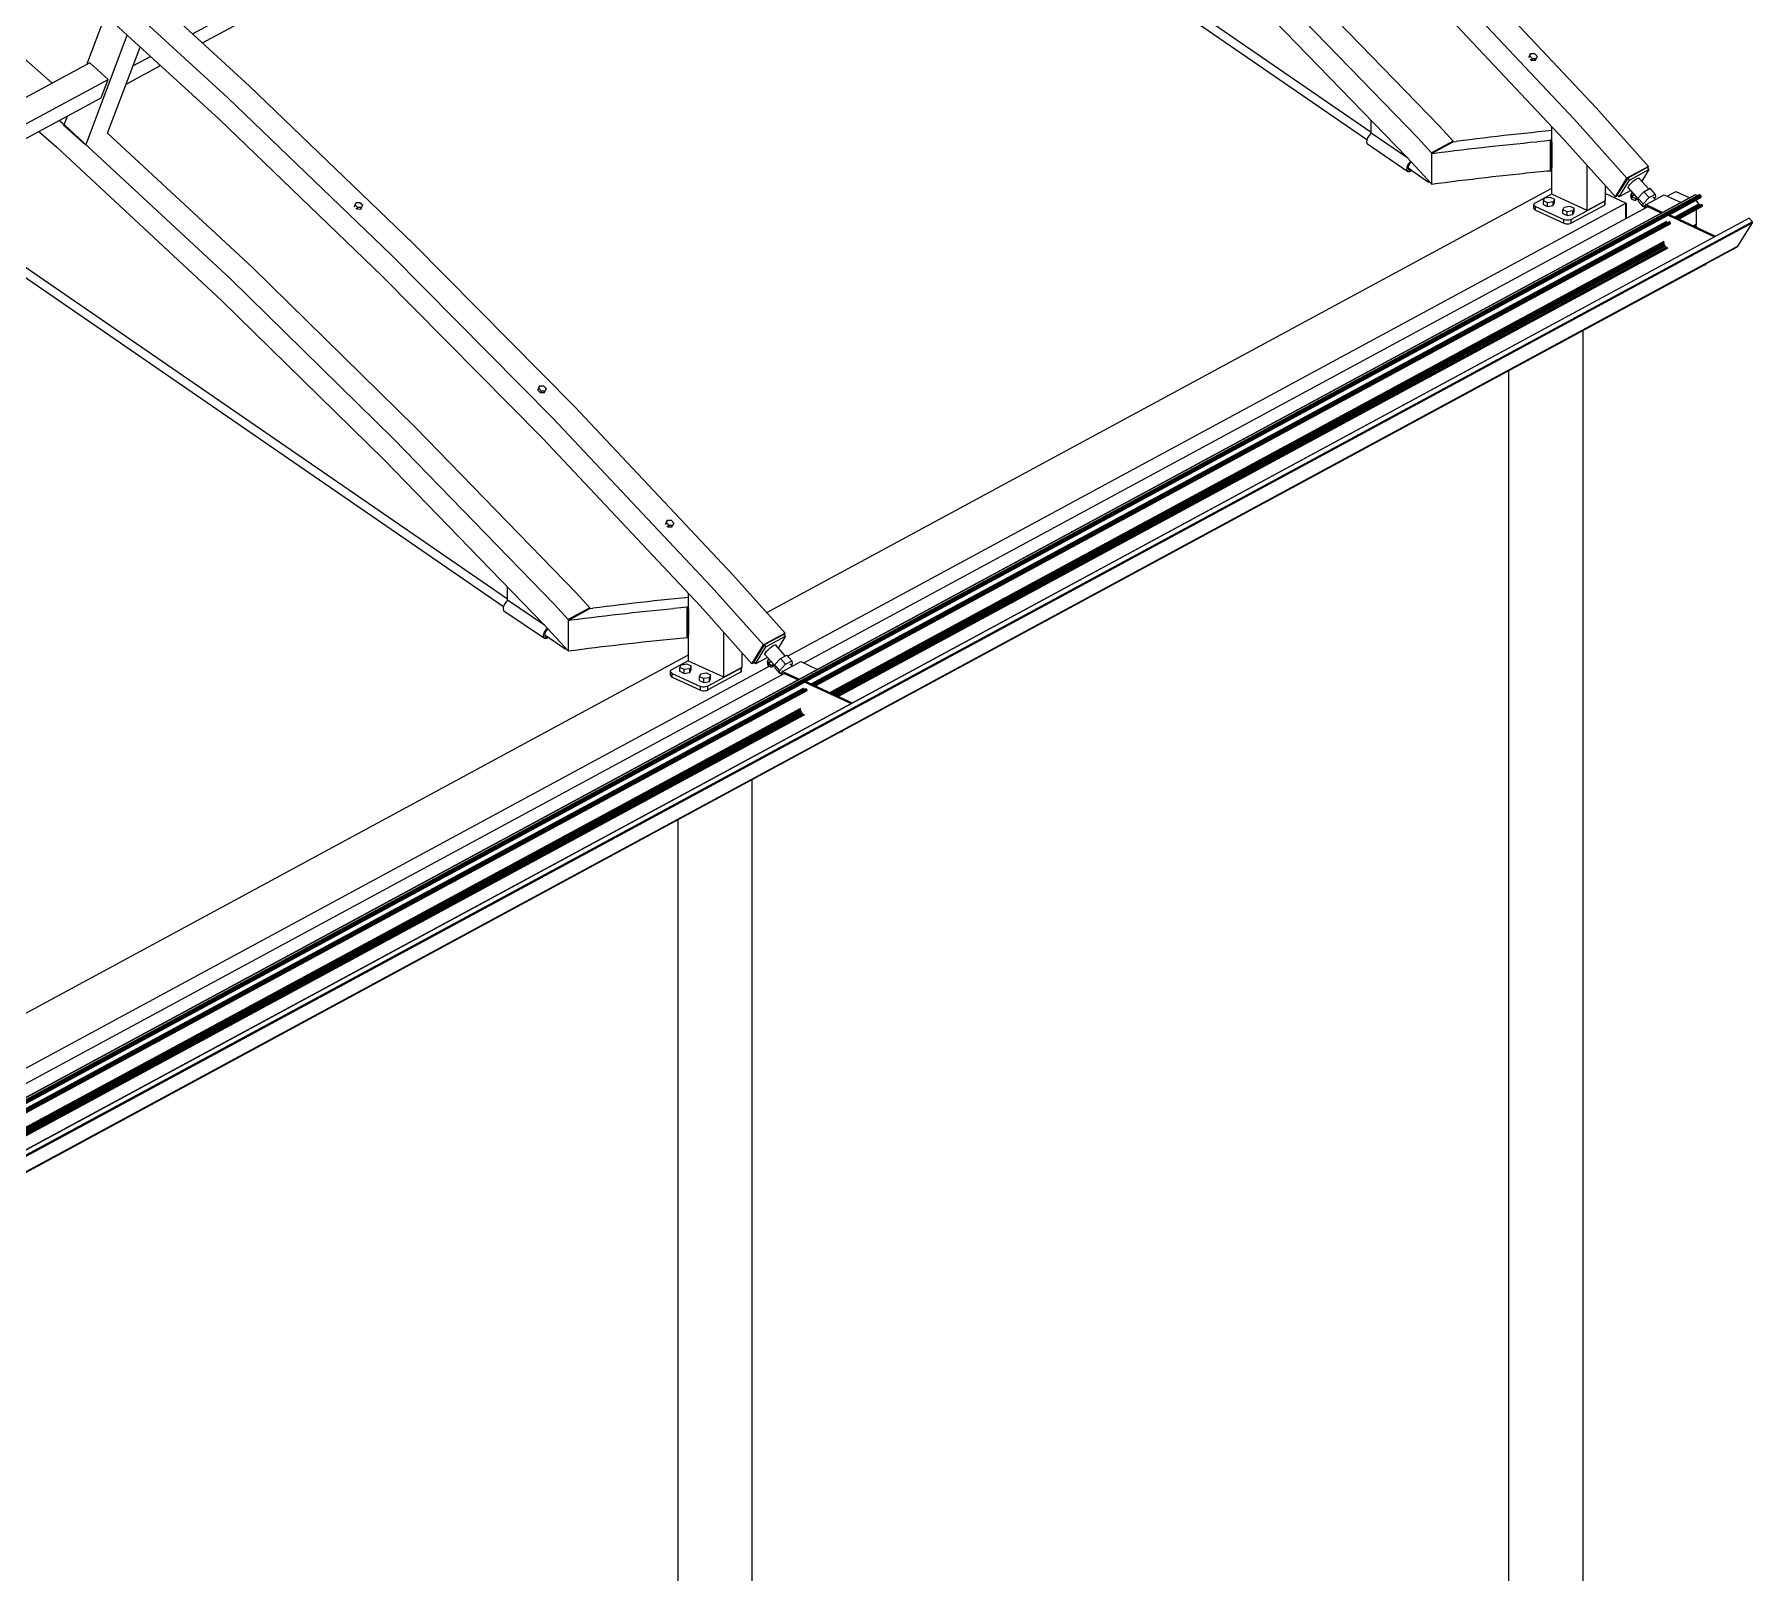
# Model space of a CAD drawing. Header units: millimetres. Extents: x 374 to 117179, y 600 to 17652.
# Drawn here: x 15009 to 18238, y 8453 to 11345 of the extents above; entities that cross this region are included whole.
import ezdxf

# ---------------------------------------------------------------- set-up
doc = ezdxf.new("R2010")
doc.units = ezdxf.units.MM

# ---------------------------------------------------------------- blocks, each defined once
blk = doc.blocks.new('Part-502061-14045 - 2165')
at = {"color": 7, "linetype": 'Continuous'}
for p, q in [((16387.9, 10167.2), (16389.8, 10170.4)), ((16389.5, 10161.2), (16387.9, 10167.2)), ((16389.5, 10161.2), (16392.4, 10165.9)), ((16396.2, 10157.8), (16389.5, 10161.2)), ((16392.4, 10165.9), (16391.8, 10168.2)), ((16392.4, 10165.9), (16395, 10164.5)), ((16396.2, 10157.8), (16398.2, 10161)), ((16399.4, 10159.6), (16396.2, 10157.8))]:
    blk.add_line(p, q, dxfattribs=at)
blk = doc.blocks.new('Part-502061-14012 - 2165')
at = {"color": 7, "linetype": 'Continuous'}
for p, q in [((15102.2, 11532.8), (15414, 11247.5)), ((15373.3, 11225.5), (15061.5, 11510.7)), ((15184.1, 11342.9), (15356.8, 11184.9)), ((15414, 11247.5), (15721.5, 10951.5)), ((15373.3, 11225.5), (15680.7, 10929.5)), ((15356.8, 11184.9), (15662.8, 10890.3)), ((16024.2, 10645.1), (15721.5, 10951.5)), ((15983.4, 10623.1), (15680.7, 10929.5)), ((15964.1, 10585.3), (15662.8, 10890.3)), ((16281, 10306.8), (15983.4, 10623.1)), ((16321.7, 10328.8), (16024.2, 10645.1)), ((16260.3, 10270.4), (15964.1, 10585.3)), ((16379.5, 10196.8), (16281, 10306.8)), ((16420.3, 10218.8), (16321.7, 10328.8)), ((16357.9, 10161.5), (16260.3, 10270.4)), ((16420.3, 10218.8), (16379.5, 10196.8)), ((16418.4, 10215.8), (16420.3, 10218.8)), ((16357.9, 10161.5), (16379.5, 10196.8)), ((16362.5, 10164), (16357.9, 10161.5))]:
    blk.add_line(p, q, dxfattribs=at)
blk = doc.blocks.new('Part-502061-2277 - 2165')
at = {"color": 7, "linetype": 'Continuous'}
for p, q in [((17919.8, 6566.4), (17919.8, 10788.5)), ((17780.1, 6568.7), (17780.1, 10712.9))]:
    blk.add_line(p, q, dxfattribs=at)
blk = doc.blocks.new('Part-502061-13775 - 2165')
at = {"color": 7, "linetype": 'Continuous'}
for p, q in [((18130.3, 11042.8), (11434, 7420.8)), ((18130.7, 11042.9), (11434.3, 7420.9)), ((18137.6, 11042.9), (11441.2, 7420.9)), ((18138, 11043.1), (11441.6, 7421)), ((18138.3, 11043.1), (11442, 7421)), ((18138.8, 11043), (11442.4, 7421)), ((18139.2, 11042.8), (11442.8, 7420.8)), ((18139.6, 11042.6), (11443.2, 7420.5)), ((18140, 11042.2), (11443.6, 7420.2)), ((18130.7, 11042.9), (18130.3, 11042.8)), ((18134.4, 11041.2), (18130.7, 11042.9)), ((18138, 11043.1), (18137.6, 11042.9)), ((18138.3, 11043.1), (18138, 11043.1)), ((18138.8, 11043), (18138.3, 11043.1)), ((18139.2, 11042.8), (18138.8, 11043)), ((18139.6, 11042.6), (18139.2, 11042.8)), ((18140, 11042.2), (18139.6, 11042.6)), ((18140.4, 11041.8), (18140, 11042.2)), ((18140.4, 11041.8), (11444, 7419.8)), ((11444.2, 7415.7), (18140.6, 11037.7)), ((18140.7, 11041.3), (11444.3, 7419.3)), ((18140.9, 11038), (11444.5, 7415.9)), ((18141, 11040.8), (11444.6, 7418.8)), ((18141.1, 11038.3), (11444.7, 7416.3)), ((18141.1, 11040.3), (11444.8, 7418.2)), ((18141.3, 11039.7), (11444.9, 7417.7)), ((18141.3, 11039.2), (11444.9, 7417.2)), ((18141.2, 11038.7), (11444.9, 7416.7)), ((18081.6, 11005.6), (18132.2, 11033)), ((18091.2, 11001.2), (18136.7, 11025.8)), ((18091.9, 11000.9), (18137.1, 11025.3)), ((18092.4, 11000.6), (18137.5, 11025)), ((18094.5, 10999.6), (18139.7, 11024.1)), ((18094.7, 10999.6), (18141.4, 11024.8)), ((18094.8, 10999.5), (18141.8, 11024.9)), ((18095, 10999.4), (18142.2, 11024.9)), ((18095.5, 10999.2), (18142.7, 11024.7)), ((18096.2, 10998.9), (18143.2, 11024.3)), ((18097.1, 10998.5), (18143.7, 11023.7)), ((18097.9, 10998.1), (18143.9, 11023)), ((18098.6, 10997.7), (18144, 11022.3)), ((18099.1, 10997.5), (18143.9, 11021.7)), ((18099.3, 10997.4), (18143.6, 11021.4)), ((18131.8, 11015), (18131.8, 10987.9)), ((18132.2, 11033), (18132.2, 11033.1)), ((18136.7, 11025.8), (18132.2, 11033)), ((18137.1, 11025.3), (18136.7, 11025.8)), ((18137.1, 11025.3), (18137.5, 11025)), ((18137.5, 11025), (18139.7, 11024.1)), ((18139.7, 11024.1), (18140, 11024.1)), ((18140.7, 11041.3), (18140.4, 11041.8)), ((18140.6, 11037.7), (18140.9, 11038)), ((18141, 11040.8), (18140.7, 11041.3)), ((18140.9, 11038), (18141.1, 11038.3)), ((18141.1, 11040.3), (18141, 11040.8)), ((18141.3, 11039.7), (18141.1, 11040.3)), ((18141.1, 11038.3), (18141.2, 11038.7)), ((18141.2, 11038.7), (18141.3, 11039.2)), ((18141.3, 11039.2), (18141.3, 11039.7)), ((18141.4, 11024.8), (18141.8, 11024.9)), ((18141.8, 11024.9), (18142.2, 11024.9)), ((18142.2, 11024.9), (18142.7, 11024.7)), ((18142.7, 11024.7), (18143.2, 11024.3)), ((18143.7, 11023.7), (18143.2, 11024.3)), ((18143.6, 11021.4), (18143.9, 11021.7)), ((18143.9, 11023), (18143.7, 11023.7)), ((18144, 11022.3), (18143.9, 11023)), ((18143.9, 11021.7), (18144, 11022.3)), ((18231.3, 10999.4), (11534.9, 7377.3)), ((18231.7, 10999.2), (11535.3, 7377.2)), ((18237.6, 10992.4), (11541.2, 7370.4)), ((18237.9, 10991.8), (11541.5, 7369.8)), ((18237.9, 10990.1), (11541.5, 7368)), ((18238.1, 10991.2), (11541.7, 7369.1)), ((18238.1, 10990.6), (11541.7, 7368.5)), ((16459.2, 10128.1), (18072.5, 11000.7)), ((16468.9, 10123.7), (18076.9, 10993.4)), ((16469.5, 10123.4), (18077.3, 10993)), ((16470.1, 10123.1), (18077.8, 10992.7)), ((16472.2, 10122.1), (18079.9, 10991.8)), ((16472.4, 10122), (18081.7, 10992.5)), ((16472.5, 10122), (18082, 10992.6)), ((16472.7, 10121.9), (18082.4, 10992.6)), ((16473.2, 10121.7), (18083, 10992.4)), ((16473.9, 10121.3), (18083.5, 10992)), ((16474.7, 10120.9), (18083.9, 10991.4)), ((16475.6, 10120.6), (18084.2, 10990.7)), ((16476.3, 10120.2), (18084.3, 10990)), ((16476.8, 10120), (18084.1, 10989.4)), ((16477, 10119.9), (18083.8, 10989)), ((18126.3, 10984.9), (18131.8, 10987.9)), ((18128.2, 10984.1), (18131.9, 10986.1)), ((18130.2, 10983.1), (18132.3, 10984.3)), ((18131.8, 10987.9), (18131.9, 10986.1)), ((18132.3, 10984.3), (18131.9, 10986.1)), ((18133, 10982.5), (18132.3, 10984.3)), ((18132.4, 10982.1), (18133, 10982.5)), ((18133.5, 10981.6), (18133, 10982.5)), ((18210.3, 10946.4), (18237.9, 10990.1)), ((18231.7, 10999.2), (18231.3, 10999.4)), ((18237.6, 10992.4), (18231.7, 10999.2)), ((18237.9, 10991.8), (18237.6, 10992.4)), ((18238.1, 10991.2), (18237.9, 10991.8)), ((18237.9, 10990.1), (18238.1, 10990.6)), ((18238.1, 10990.6), (18238.1, 10991.2)), ((18209.4, 10945.3), (11513, 7323.3)), ((18210.3, 10946.4), (11513.9, 7324.3)), ((16504, 10107.4), (18072, 10955.6)), ((16505.8, 10106.6), (18072.2, 10953.8)), ((16507.9, 10105.6), (18072.6, 10952)), ((16510, 10104.6), (18073.3, 10950.2)), ((16512.2, 10103.6), (18074.2, 10948.4)), ((16514.4, 10102.6), (18075.3, 10946.9)), ((16516.5, 10101.6), (18076.6, 10945.5)), ((18208.3, 10944.5), (18209.4, 10945.3)), ((18209.4, 10945.3), (18210.3, 10946.4)), ((16518.4, 10100.8), (18077.9, 10944.3)), ((16520, 10100), (18079.4, 10943.5)), ((18151, 10913.6), (18208.3, 10944.5)), ((16528.7, 10036), (18148.6, 10912.2)), ((14762.2, 9210.2), (16450.1, 10123.2)), ((14771.9, 9205.8), (16454.6, 10115.9)), ((14772.5, 9205.5), (16455, 10115.5)), ((14773.1, 9205.2), (16455.5, 10115.2)), ((14775.2, 9204.2), (16457.6, 10114.2)), ((14775.4, 9204.1), (16459.3, 10115)), ((14775.5, 9204.1), (16459.7, 10115.1)), ((14775.7, 9204), (16460.1, 10115.1)), ((14776.2, 9203.8), (16460.6, 10114.9)), ((14776.9, 9203.4), (16461.2, 10114.4)), ((14777.7, 9203), (16461.6, 10113.8)), ((14778.6, 9202.7), (16461.9, 10113.1)), ((14779.3, 9202.3), (16461.9, 10112.5)), ((14779.8, 9202.1), (16461.8, 10111.9)), ((14780, 9202), (16461.5, 10111.5)), ((14807, 9189.5), (16449.7, 10078)), ((14808.8, 9188.7), (16449.8, 10076.3)), ((14810.9, 9187.7), (16450.3, 10074.5)), ((14813, 9186.7), (16450.9, 10072.7)), ((14815.2, 9185.7), (16451.9, 10070.9)), ((14817.4, 9184.7), (16453, 10069.3)), ((14819.5, 9183.7), (16454.2, 10068)), ((14821.4, 9182.9), (16455.6, 10066.8)), ((14823, 9182.1), (16457, 10066)), ((14831.7, 9118.1), (16526.2, 10034.7))]:
    blk.add_line(p, q, dxfattribs=at)
blk = doc.blocks.new('Part-502061-13751 - 2165')
at = {"color": 7, "linetype": 'Continuous'}
for p, q in [((16358.5, 5722), (16358.5, 9944)), ((16218.9, 5724.2), (16218.9, 9868.5))]:
    blk.add_line(p, q, dxfattribs=at)
blk = doc.blocks.new('Part-502061-13774 - 2165')
at = {"color": 7, "linetype": 'Continuous'}
for p, q in [((16385.5, 10257.6), (17861, 11055.7)), ((17999.8, 11027.6), (17961.1, 11045.5)), ((16424.9, 10175.8), (17999.8, 11027.6)), ((17999.8, 10998.5), (17999.8, 11027.6)), ((14688.5, 9339.7), (16238.7, 10178.2)), ((14727.9, 9257.9), (16393.9, 10159))]:
    blk.add_line(p, q, dxfattribs=at)
blk = doc.blocks.new('Part-502061-13805 - 2165')
at = {"color": 7, "linetype": 'Continuous'}
for p, q in [((18077.3, 11040.5), (18093.6, 11049.3)), ((18093.6, 11049.3), (18119.8, 11037.1)), ((16455, 10163), (18040.8, 11020.7)), ((14758, 9245.1), (16418.5, 10143.2))]:
    blk.add_line(p, q, dxfattribs=at)
blk = doc.blocks.new('Part-502061-14136 - 2165')
at = {"color": 7, "linetype": 'Continuous'}
for p, q in [((17512.9, 11144.7), (17512.7, 11143.1)), ((17512.7, 11143.1), (17512.8, 11141.7)), ((17512.8, 11141.7), (17513.1, 11140.4)), ((17513.3, 11146.4), (17512.9, 11144.7)), ((17513.1, 11140.4), (17513.6, 11139.4)), ((17513.9, 11148.2), (17513.3, 11146.4)), ((17513.6, 11139.4), (17514.3, 11138.7)), ((17514.7, 11150.1), (17513.9, 11148.2)), ((17515.7, 11151.9), (17514.7, 11150.1)), ((17516.8, 11153.7), (17515.7, 11151.9)), ((17518.1, 11155.4), (17516.8, 11153.7)), ((17519.5, 11156.9), (17518.1, 11155.4)), ((17520.9, 11158.2), (17519.5, 11156.9)), ((17521.4, 11158.6), (17520.9, 11158.2)), ((17514.3, 11138.7), (17590.1, 11087.1)), ((17588.5, 11091.6), (17588.7, 11093.2)), ((17588.5, 11090.1), (17588.5, 11091.6)), ((17588.8, 11088.9), (17588.5, 11090.1)), ((17588.7, 11093.2), (17589, 11094.9)), ((17589.3, 11087.9), (17588.8, 11088.9)), ((17589, 11094.9), (17589.7, 11096.7)), ((17590.1, 11087.1), (17589.3, 11087.9)), ((17589.7, 11096.7), (17590.5, 11098.5)), ((17591, 11086.6), (17590.1, 11087.1)), ((17590.5, 11098.5), (17591.5, 11100.4)), ((17590.8, 11094.4), (17590.7, 11093.1)), ((17590.7, 11093.1), (17590.7, 11092)), ((17590.7, 11092), (17591, 11091.1)), ((17591.1, 11095.7), (17590.8, 11094.4)), ((17591, 11091.1), (17591.4, 11090.3)), ((17592, 11086.4), (17591, 11086.6)), ((17591.6, 11097), (17591.1, 11095.7)), ((17591.4, 11090.3), (17591.9, 11089.7)), ((17591.5, 11100.4), (17592.6, 11102.1)), ((17592.2, 11098.4), (17591.6, 11097)), ((17591.9, 11089.7), (17592.6, 11089.4)), ((17593.3, 11086.5), (17592, 11086.4)), ((17593, 11099.8), (17592.2, 11098.4)), ((17592.6, 11102.1), (17593.9, 11103.8)), ((17592.6, 11089.4), (17593.4, 11089.2)), ((17593.8, 11101.2), (17593, 11099.8)), ((17594.6, 11086.8), (17593.3, 11086.5)), ((17593.4, 11089.2), (17594.3, 11089.3)), ((17594.8, 11102.5), (17593.8, 11101.2)), ((17593.9, 11103.8), (17595.2, 11105.3)), ((17594.3, 11089.3), (17595.3, 11089.5)), ((17596, 11087.5), (17594.6, 11086.8)), ((17595.8, 11103.6), (17594.8, 11102.5)), ((17595.2, 11105.3), (17595.7, 11105.8)), ((17595.3, 11089.5), (17596.1, 11089.9)), ((17596.9, 11104.6), (17595.8, 11103.6)), ((17597.4, 11088.4), (17596, 11087.5)), ((17597.8, 11088.7), (17597.4, 11088.4))]:
    blk.add_line(p, q, dxfattribs=at)
blk = doc.blocks.new('Part-502061-14102 - 2165')
at = {"color": 7, "linetype": 'Continuous'}
for p, q in [((18037.8, 11024.7), (18071.7, 11043.1)), ((18071.7, 11043.1), (18103.6, 11028.4)), ((18035, 11017.6), (18037.8, 11024.7)), ((18037.8, 11024.7), (18069.6, 11010)), ((18038.5, 11019.5), (18039.3, 11021.4)), ((18039.3, 11021.4), (18067, 11008.6))]:
    blk.add_line(p, q, dxfattribs=at)
blk = doc.blocks.new('Part-502061-14132 - 2165')
at = {"color": 7, "linetype": 'Continuous'}
for p, q in [((18022.6, 11036.2), (18005.2, 11055.8)), ((18042.9, 11053.8), (18025, 11073.9))]:
    blk.add_line(p, q, dxfattribs=at)
blk = doc.blocks.new('Part-502061-14010 - 2165')
at = {"color": 7, "linetype": 'Continuous'}
for p, q in [((13131.6, 12172.1), (13131.5, 12170.9)), ((13131.9, 12173.4), (13131.6, 12172.1)), ((13132.4, 12174.7), (13131.9, 12173.4)), ((13133.1, 12176.1), (13132.4, 12174.7)), ((13134, 12177.4), (13133.1, 12176.1)), ((13134.9, 12178.6), (13134, 12177.4)), ((13136, 12179.7), (13134.9, 12178.6)), ((13136.6, 12180.3), (13136, 12179.7)), ((13131.5, 12170.9), (13131.6, 12169.9)), ((13131.6, 12169.9), (13131.9, 12169.1)), ((13131.9, 12169.1), (13132.4, 12168.5)), ((13132.4, 12168.5), (13508.1, 11909.8)), ((13165.2, 12165.3), (13523.9, 11918.4)), ((13572.7, 11865.4), (14717.8, 11077)), ((13588.5, 11873.9), (14733.6, 11085.5)), ((14796.5, 11042.3), (15898.8, 10283.4)), ((14780.7, 11033.8), (15891.1, 10269.3)), ((15968.4, 10216), (16007, 10189.5)), ((16006.1, 10191.9), (16006.2, 10192.8)), ((16006.2, 10190.9), (16006.1, 10191.9)), ((16006.5, 10190.1), (16006.2, 10190.9)), ((16007, 10189.5), (16006.5, 10190.1)), ((16007.7, 10189.1), (16007, 10189.5)), ((16008.5, 10189.1), (16007.7, 10189.1)), ((16009.4, 10189.2), (16008.5, 10189.1))]:
    blk.add_line(p, q, dxfattribs=at)
blk = doc.blocks.new('Part-502061-14134 - 2165')
at = {"color": 7, "linetype": 'Continuous'}
for p, q in [((18010.2, 11044.7), (18012.2, 11047.9)), ((18011.8, 11038.7), (18010.2, 11044.7)), ((18011.8, 11038.7), (18014.7, 11043.4)), ((18014.7, 11043.4), (18014.1, 11045.8)), ((18014.7, 11043.4), (18017.4, 11042.1)), ((18018.5, 11035.4), (18011.8, 11038.7)), ((18018.5, 11035.4), (18020.5, 11038.5)), ((18021.8, 11037.1), (18018.5, 11035.4))]:
    blk.add_line(p, q, dxfattribs=at)
blk = doc.blocks.new('Part-502061-14013 - 2165')
at = {"color": 7, "linetype": 'Continuous'}
for p, q in [((16412.6, 10140), (16415.5, 10147.2)), ((16415.5, 10147.2), (16449.4, 10165.6)), ((16415.5, 10147.2), (16447.3, 10132.5)), ((16416.2, 10142), (16417, 10143.9)), ((16417, 10143.9), (16444.7, 10131.1)), ((16449.4, 10165.6), (16481.2, 10150.8))]:
    blk.add_line(p, q, dxfattribs=at)
blk = doc.blocks.new('Part-502061-14014 - 2165')
at = {"color": 7, "linetype": 'Continuous'}
for p, q in [((16400.2, 10159.4), (16411.5, 10171.3)), ((16411.5, 10171.3), (16423.2, 10177.7)), ((16421.1, 10160.5), (16411.5, 10171.3)), ((16432.8, 10166.9), (16423.2, 10177.7)), ((16400.2, 10159.4), (16400.6, 10153.7)), ((16400.2, 10159.4), (16409.8, 10148.5)), ((16400.6, 10153.7), (16410.2, 10142.9)), ((16409.8, 10148.5), (16421.1, 10160.5)), ((16410.2, 10142.9), (16409.8, 10148.5)), ((16414.7, 10145.3), (16410.2, 10142.9)), ((16421.1, 10160.5), (16432.8, 10166.9)), ((16433.3, 10161.3), (16431.3, 10159.1)), ((16432.8, 10166.9), (16433.3, 10161.3))]:
    blk.add_line(p, q, dxfattribs=at)
blk = doc.blocks.new('Part-502061-14128 - 2165')
at = {"color": 7, "linetype": 'Continuous'}
for p, q in [((17861, 11044.2), (17861, 11170.9)), ((17927.1, 11013.7), (17927.1, 11098.3)), ((17927.1, 11013.7), (17861, 11044.2)), ((17961.1, 11060.4), (17961.1, 11032)), ((17961.1, 11032), (17927.1, 11013.7))]:
    blk.add_line(p, q, dxfattribs=at)
blk = doc.blocks.new('Part-502061-14015 - 2165')
at = {"color": 7, "linetype": 'Continuous'}
for p, q in [((16457.1, 10127.1), (16544.1, 10086.8)), ((16459.1, 10128.2), (16546.1, 10087.9)), ((16556, 10081.3), (16558, 10082.4)), ((16525.3, 10032.7), (16523.8, 10033.4)), ((16525.3, 10032.7), (16526.7, 10035.1)), ((16527.3, 10033.8), (16525.3, 10032.7)), ((16527.3, 10033.8), (16528.8, 10036.2))]:
    blk.add_line(p, q, dxfattribs=at)
blk = doc.blocks.new('Part-502061-14016 - 2165')
at = {"color": 7, "linetype": 'Continuous'}
for p, q in [((16071.6, 10267.5), (16058.8, 10265.9)), ((16084.4, 10269.1), (16071.6, 10267.5)), ((16097.2, 10270.7), (16084.4, 10269.1)), ((16110, 10272.3), (16097.2, 10270.7)), ((16122.8, 10273.8), (16110, 10272.3)), ((16135.7, 10275.3), (16122.8, 10273.8)), ((16148.5, 10276.8), (16135.7, 10275.3)), ((16161.4, 10278.2), (16148.5, 10276.8)), ((16174.2, 10279.6), (16161.4, 10278.2)), ((16187.1, 10281), (16174.2, 10279.6)), ((16200, 10282.3), (16187.1, 10281)), ((16212.9, 10283.6), (16200, 10282.3)), ((16225.8, 10284.9), (16212.9, 10283.6)), ((16235.3, 10267.6), (16223.9, 10266.6)), ((16238.7, 10286.2), (16225.8, 10284.9)), ((16238.7, 10269.4), (16235.3, 10267.6)), ((16235.3, 10267.6), (16235.3, 10210.2)), ((16012.6, 10243.1), (16012.5, 10221.9)), ((16012.6, 10243.1), (16053.3, 10265.1)), ((16012.6, 10243.1), (16018.1, 10243.8)), ((16018.1, 10243.8), (16030.9, 10245.5)), ((16030.9, 10245.5), (16043.7, 10247.1)), ((16043.7, 10247.1), (16056.5, 10248.7)), ((16053.3, 10265.1), (16058.8, 10265.9)), ((16056.5, 10248.7), (16069.3, 10250.2)), ((16069.3, 10250.2), (16082.1, 10251.8)), ((16082.1, 10251.8), (16094.9, 10253.3)), ((16094.9, 10253.3), (16107.8, 10254.7)), ((16107.8, 10254.7), (16120.6, 10256.2)), ((16120.6, 10256.2), (16133.5, 10257.6)), ((16133.5, 10257.6), (16146.4, 10258.9)), ((16146.4, 10258.9), (16159.3, 10260.3)), ((16159.3, 10260.3), (16172.2, 10261.6)), ((16172.2, 10261.6), (16185.1, 10262.9)), ((16185.1, 10262.9), (16198, 10264.1)), ((16198, 10264.1), (16210.9, 10265.4)), ((16223.9, 10266.6), (16210.9, 10265.4)), ((16238.7, 10264.6), (16238.7, 10216.8)), ((16012.5, 10221.9), (16012.4, 10184.9)), ((16165.5, 10203.3), (16152.7, 10201.9)), ((16178.3, 10204.6), (16165.5, 10203.3)), ((16191.2, 10205.9), (16178.3, 10204.6)), ((16204, 10207.2), (16191.2, 10205.9)), ((16216.8, 10208.5), (16204, 10207.2)), ((16229.7, 10209.7), (16216.8, 10208.5)), ((16235.3, 10210.2), (16229.7, 10209.7)), ((16235.3, 10210.2), (16238.7, 10212)), ((16025.1, 10186.6), (16012.4, 10184.9)), ((16037.9, 10188.3), (16025.1, 10186.6)), ((16050.6, 10189.9), (16037.9, 10188.3)), ((16063.3, 10191.5), (16050.6, 10189.9)), ((16076, 10193.1), (16063.3, 10191.5)), ((16088.8, 10194.6), (16076, 10193.1)), ((16101.5, 10196.1), (16088.8, 10194.6)), ((16114.3, 10197.6), (16101.5, 10196.1)), ((16127.1, 10199.1), (16114.3, 10197.6)), ((16139.9, 10200.5), (16127.1, 10199.1)), ((16152.7, 10201.9), (16139.9, 10200.5))]:
    blk.add_line(p, q, dxfattribs=at)
blk = doc.blocks.new('Part-502061-14039 - 2165')
at = {"color": 7, "linetype": 'Continuous'}
for p, q in [((16238.7, 10166.7), (16238.7, 10293.4)), ((16304.8, 10136.2), (16304.8, 10220.8)), ((16338.7, 10182.9), (16338.7, 10154.5)), ((16304.8, 10136.2), (16238.7, 10166.7)), ((16338.7, 10154.5), (16304.8, 10136.2))]:
    blk.add_line(p, q, dxfattribs=at)
blk = doc.blocks.new('Part-502061-14040 - 2165')
at = {"color": 7, "linetype": 'Continuous'}
for p, q in [((15043.1, 11252.9), (14792.2, 11474.2)), ((15056.7, 11183), (15067, 11173.9)), ((15067, 11173.9), (15378.4, 10884.3)), ((15017.9, 11162.1), (15051.5, 11132.4)), ((15147.2, 11159.2), (15419.1, 10906.3)), ((15361.4, 10844.2), (15051.5, 11132.4)), ((15378.4, 10884.3), (15685.1, 10583.7)), ((15419.1, 10906.3), (15725.8, 10605.7)), ((15666.7, 10545), (15361.4, 10844.2)), ((16027.5, 10294.6), (15725.8, 10605.7)), ((15986.8, 10272.6), (15685.1, 10583.7)), ((15966.9, 10235.4), (15666.7, 10545)), ((16012.6, 10244.5), (15986.8, 10272.6)), ((16053.3, 10266.6), (16027.5, 10294.6)), ((16012.5, 10185.9), (15966.9, 10235.4)), ((16012.6, 10244.5), (16012.5, 10185.9)), ((16053.3, 10266.6), (16012.6, 10244.5)), ((16053.3, 10265.1), (16053.3, 10266.6))]:
    blk.add_line(p, q, dxfattribs=at)
blk = doc.blocks.new('Part-502061-14042 - 2165')
at = {"color": 7, "linetype": 'Continuous'}
for p, q in [((16417.6, 10216.7), (16381, 10196.9)), ((16384.2, 10193.3), (16420.8, 10213.1)), ((16420.8, 10213.1), (16407.3, 10191.1)), ((16417.6, 10216.7), (16420.8, 10213.1)), ((16381, 10196.9), (16361.5, 10165.2)), ((16364.7, 10161.5), (16384.2, 10193.3)), ((16387, 10173.6), (16364.7, 10161.5)), ((16381, 10196.9), (16384.2, 10193.3)), ((16361.5, 10165.2), (16364.7, 10161.5))]:
    blk.add_line(p, q, dxfattribs=at)
blk = doc.blocks.new('Part-502061-14043 - 2165')
at = {"color": 7, "linetype": 'Continuous'}
for p, q in [((16400.3, 10158.7), (16382.9, 10178.3)), ((16420.5, 10176.3), (16402.6, 10196.4))]:
    blk.add_line(p, q, dxfattribs=at)
blk = doc.blocks.new('Part-502061-14044 - 2165')
at = {"color": 7, "linetype": 'Continuous'}
for p, q in [((16415.4, 10147), (16414.1, 10148.4)), ((16433.3, 10156.9), (16429.1, 10161.6))]:
    blk.add_line(p, q, dxfattribs=at)
blk = doc.blocks.new('Bolt-502061-14160 - 2165')
at = {"color": 7, "linetype": 'Continuous'}
for p, q in [((18010.2, 11044.7), (18008.4, 11041.8)), ((18011.8, 11038.7), (18010.2, 11044.7)), ((18014.7, 11043.4), (18014.1, 11045.8)), ((18015.3, 11044.4), (18014.7, 11043.4)), ((18014.7, 11043.4), (18017.4, 11042.1)), ((18008.4, 11041.8), (18010, 11035.7)), ((18011.8, 11038.7), (18010, 11035.7)), ((18010, 11035.7), (18016.7, 11032.4)), ((18018.5, 11035.4), (18011.8, 11038.7)), ((18018.5, 11035.4), (18016.7, 11032.4)), ((18016.7, 11032.4), (18021.8, 11035.2)), ((18021.8, 11037.1), (18018.5, 11035.4)), ((18021.8, 11035.2), (18022.5, 11036.3))]:
    blk.add_line(p, q, dxfattribs=at)
blk = doc.blocks.new('Part-502061-14047 - 2165')
at = {"color": 7, "linetype": 'Continuous'}
for p, q in [((15890.5, 10267.2), (15890.4, 10265.6)), ((15890.9, 10268.9), (15890.5, 10267.2)), ((15891.5, 10270.7), (15890.9, 10268.9)), ((15892.3, 10272.6), (15891.5, 10270.7)), ((15893.3, 10274.4), (15892.3, 10272.6)), ((15894.5, 10276.2), (15893.3, 10274.4)), ((15895.8, 10277.8), (15894.5, 10276.2)), ((15897.1, 10279.4), (15895.8, 10277.8)), ((15898.6, 10280.7), (15897.1, 10279.4)), ((15899, 10281.1), (15898.6, 10280.7)), ((15890.4, 10265.6), (15890.4, 10264.2)), ((15890.4, 10264.2), (15890.7, 10262.9)), ((15890.7, 10262.9), (15891.2, 10261.9)), ((15891.2, 10261.9), (15891.9, 10261.1)), ((15891.9, 10261.1), (15967.7, 10209.6)), ((15966.2, 10214.1), (15966.3, 10215.7)), ((15966.2, 10212.6), (15966.2, 10214.1)), ((15966.5, 10211.4), (15966.2, 10212.6)), ((15966.3, 10215.7), (15966.7, 10217.4)), ((15967, 10210.4), (15966.5, 10211.4)), ((15966.7, 10217.4), (15967.3, 10219.2)), ((15967.7, 10209.6), (15967, 10210.4)), ((15967.3, 10219.2), (15968.1, 10221)), ((15968.6, 10209.1), (15967.7, 10209.6)), ((15968.1, 10221), (15969.1, 10222.8)), ((15968.5, 10216.8), (15968.4, 10215.6)), ((15968.4, 10215.6), (15968.4, 10214.5)), ((15968.4, 10214.5), (15968.6, 10213.6)), ((15968.8, 10218.1), (15968.5, 10216.8)), ((15968.6, 10213.6), (15969, 10212.8)), ((15969.7, 10208.9), (15968.6, 10209.1)), ((15969.3, 10219.5), (15968.8, 10218.1)), ((15969, 10212.8), (15969.6, 10212.2)), ((15969.1, 10222.8), (15970.3, 10224.6)), ((15969.9, 10220.9), (15969.3, 10219.5)), ((15969.6, 10212.2), (15970.3, 10211.8)), ((15970.9, 10209), (15969.7, 10208.9)), ((15970.6, 10222.3), (15969.9, 10220.9)), ((15970.3, 10224.6), (15971.5, 10226.3)), ((15970.3, 10211.8), (15971.1, 10211.7)), ((15971.5, 10223.7), (15970.6, 10222.3)), ((15972.3, 10209.3), (15970.9, 10209)), ((15971.1, 10211.7), (15972, 10211.7)), ((15971.5, 10226.3), (15972.9, 10227.8)), ((15972.5, 10224.9), (15971.5, 10223.7)), ((15972, 10211.7), (15973, 10212)), ((15973.7, 10210), (15972.3, 10209.3)), ((15973.5, 10226.1), (15972.5, 10224.9)), ((15972.9, 10227.8), (15973.4, 10228.3)), ((15973, 10212), (15973.8, 10212.4)), ((15974.5, 10227.1), (15973.5, 10226.1)), ((15975.1, 10210.9), (15973.7, 10210)), ((15975.5, 10211.2), (15975.1, 10210.9))]:
    blk.add_line(p, q, dxfattribs=at)
blk = doc.blocks.new('Part-502061-14048 - 2165')
at = {"color": 7, "linetype": 'Continuous'}
for p, q in [((15898.8, 10281.3), (15898.8, 10305.6)), ((15967.9, 10234.2), (15898.8, 10281.3))]:
    blk.add_line(p, q, dxfattribs=at)
blk = doc.blocks.new('Part-502061-14053 - 2165')
at = {"color": 7, "linetype": 'Continuous'}
for p, q in [((15108.1, 11288.1), (15142.9, 11380.4)), ((15143.1, 11380.4), (15142.9, 11380.4)), ((15142.9, 11380.4), (15184.1, 11342.9)), ((15106.1, 11136.2), (15184.1, 11342.9)), ((15147.2, 11159.2), (15208.2, 11320.8)), ((15064.9, 11173.6), (15071.5, 11191.1)), ((15064.9, 11173.6), (15106.1, 11136.2))]:
    blk.add_line(p, q, dxfattribs=at)
blk = doc.blocks.new('Part-502061-14104 - 2165')
at = {"color": 7, "linetype": 'Continuous'}
for p, q in [((18079.4, 11004.6), (18166.4, 10964.3)), ((18081.4, 11005.7), (18168.5, 10965.4)), ((18178.3, 10958.8), (18180.4, 10959.9)), ((18149.6, 10911.4), (18151.1, 10913.7)), ((18147.6, 10910.2), (18146.2, 10910.9)), ((18147.6, 10910.2), (18149.1, 10912.6)), ((18149.6, 10911.4), (18147.6, 10910.2))]:
    blk.add_line(p, q, dxfattribs=at)
blk = doc.blocks.new('Bolt-502061-14060 - 2165')
at = {"color": 7, "linetype": 'Continuous'}
for p, q in [((15611, 11020.6), (15612.4, 11023.9)), ((15612.4, 11023.9), (15614.2, 11028.7)), ((15617.5, 11019.1), (15612.4, 11023.9)), ((15612.9, 11025.4), (15614.2, 11028.7)), ((15616.1, 11015.8), (15613.5, 11018.2)), ((15614.2, 11028.7), (15621.2, 11028.7)), ((15616.1, 11015.8), (15617.5, 11019.1)), ((15623.1, 11015.7), (15616.1, 11015.8)), ((15624.4, 11019.1), (15617.5, 11019.1)), ((15621.2, 11028.7), (15626.3, 11023.9)), ((15623.1, 11015.7), (15624.4, 11019.1)), ((15626.3, 11023.9), (15624.4, 11019.1))]:
    blk.add_line(p, q, dxfattribs=at)
blk = doc.blocks.new('Bolt-502061-14061 - 2165')
at = {"color": 7, "linetype": 'Continuous'}
for p, q in [((15955.7, 10675.9), (15957.2, 10679.1)), ((15960.7, 10670.9), (15955.7, 10675.9)), ((15957.2, 10679.1), (15959.1, 10684)), ((15962.2, 10674.1), (15957.2, 10679.1)), ((15957.6, 10680.8), (15959.1, 10684)), ((15959.1, 10684), (15966.1, 10683.9)), ((15960.7, 10670.9), (15962.2, 10674.1)), ((15967.6, 10670.8), (15960.7, 10670.9)), ((15969.2, 10674), (15962.2, 10674.1)), ((15966.1, 10683.9), (15971.1, 10678.9)), ((15967.6, 10670.8), (15969.2, 10674)), ((15971.1, 10678.9), (15969.2, 10674))]:
    blk.add_line(p, q, dxfattribs=at)
blk = doc.blocks.new('Bolt-502061-14062 - 2165')
at = {"color": 7, "linetype": 'Continuous'}
for p, q in [((16197, 10426.4), (16198.9, 10431.4)), ((16197.4, 10428.3), (16198.9, 10431.4)), ((16198.9, 10431.4), (16205.8, 10431.2)), ((16205.8, 10431.2), (16210.8, 10426.1)), ((16195.4, 10423.3), (16197, 10426.4)), ((16202, 10421.3), (16197, 10426.4)), ((16200.3, 10418.1), (16197.9, 10420.7)), ((16200.3, 10418.1), (16202, 10421.3)), ((16207.2, 10418), (16200.3, 10418.1)), ((16208.8, 10421.1), (16202, 10421.3)), ((16207.2, 10418), (16208.8, 10421.1)), ((16210.8, 10426.1), (16208.8, 10421.1))]:
    blk.add_line(p, q, dxfattribs=at)
blk = doc.blocks.new('Bolt-502061-14070 - 2165')
at = {"color": 7, "linetype": 'Continuous'}
for p, q in [((16382.1, 10178.4), (16382.2, 10179.9)), ((16383.1, 10177.7), (16382.1, 10178.4)), ((16382.2, 10179.9), (16383.3, 10182.2)), ((16383.4, 10177.7), (16383.1, 10177.7)), ((16383.1, 10177.7), (16383.4, 10177.7)), ((16383.3, 10182.2), (16385.3, 10185)), ((16385.3, 10185), (16388, 10188)), ((16388, 10188), (16391.3, 10191)), ((16391.3, 10191), (16394.6, 10193.6)), ((16394.6, 10193.6), (16397.8, 10195.6)), ((16397.8, 10195.6), (16400.5, 10196.8)), ((16400.5, 10196.8), (16402.4, 10197)), ((16402.4, 10197), (16403.4, 10196.3)), ((16403.4, 10196.3), (16403.4, 10195.6)), ((16403.4, 10195.6), (16403.4, 10196.3))]:
    blk.add_line(p, q, dxfattribs=at)
blk = doc.blocks.new('Bolt-502061-14071 - 2165')
at = {"color": 7, "linetype": 'Continuous'}
for p, q in [((16387.9, 10167.2), (16386.1, 10164.3)), ((16386.1, 10164.3), (16387.7, 10158.2)), ((16389.5, 10161.2), (16387.7, 10158.2)), ((16387.7, 10158.2), (16394.4, 10154.9)), ((16389.5, 10161.2), (16387.9, 10167.2)), ((16396.2, 10157.8), (16389.5, 10161.2)), ((16392.4, 10165.9), (16391.8, 10168.2)), ((16393, 10166.8), (16392.4, 10165.9)), ((16392.4, 10165.9), (16395, 10164.5)), ((16396.2, 10157.8), (16394.4, 10154.9)), ((16394.4, 10154.9), (16399.5, 10157.7)), ((16399.4, 10159.6), (16396.2, 10157.8)), ((16399.5, 10157.7), (16400.2, 10158.8))]:
    blk.add_line(p, q, dxfattribs=at)
blk = doc.blocks.new('Part-502061-14073 - 2165')
at = {"color": 7, "linetype": 'Continuous'}
for p, q in [((17999.8, 11027.6), (18000.2, 11027.4)), ((17999.8, 11027.1), (18000.2, 11027.4)), ((18000.2, 11027.4), (18000.2, 10998.8))]:
    blk.add_line(p, q, dxfattribs=at)
blk = doc.blocks.new('Part-502061-14099 - 2165')
at = {"color": 7, "linetype": 'Continuous'}
for p, q in [((14753.9, 13049.6), (14753.8, 13048.4)), ((14753.8, 13048.4), (14753.9, 13047.4)), ((14754.3, 13050.9), (14753.9, 13049.6)), ((14753.9, 13047.4), (14754.2, 13046.6)), ((14754.2, 13046.6), (14754.7, 13046)), ((14754.8, 13052.2), (14754.3, 13050.9)), ((14754.7, 13046), (15130.5, 12787.4)), ((14755.5, 13053.6), (14754.8, 13052.2)), ((14756.3, 13054.9), (14755.5, 13053.6)), ((14757.3, 13056.1), (14756.3, 13054.9)), ((14758.3, 13057.2), (14757.3, 13056.1)), ((14759, 13057.8), (14758.3, 13057.2)), ((14787.6, 13042.8), (15146.3, 12795.9)), ((15195, 12742.9), (16340.2, 11954.5)), ((15210.8, 12751.5), (16356, 11963.1)), ((16418.8, 11919.8), (17521.1, 11160.9)), ((16403, 11911.3), (17513.4, 11146.8)), ((17590.7, 11093.6), (17629.3, 11067)), ((17628.4, 11069.4), (17628.5, 11070.3)), ((17628.5, 11068.4), (17628.4, 11069.4)), ((17628.8, 11067.6), (17628.5, 11068.4)), ((17629.3, 11067), (17628.8, 11067.6)), ((17630, 11066.6), (17629.3, 11067)), ((17630.8, 11066.6), (17630, 11066.6)), ((17631.8, 11066.8), (17630.8, 11066.6))]:
    blk.add_line(p, q, dxfattribs=at)
blk = doc.blocks.new('Part-502061-14101 - 2165')
at = {"color": 7, "linetype": 'Continuous'}
for p, q in [((17903.3, 11184.3), (17605.8, 11500.6)), ((17944.1, 11206.3), (17646.5, 11522.7)), ((17882.7, 11147.9), (17586.4, 11462.8)), ((18042.6, 11096.3), (17944.1, 11206.3)), ((18001.9, 11074.3), (17903.3, 11184.3)), ((17980.2, 11039), (17882.7, 11147.9)), ((17980.2, 11039), (18001.9, 11074.3)), ((18042.6, 11096.3), (18001.9, 11074.3)), ((18040.8, 11093.3), (18042.6, 11096.3)), ((17984.8, 11041.5), (17980.2, 11039))]:
    blk.add_line(p, q, dxfattribs=at)
blk = doc.blocks.new('Part-502061-14103 - 2165')
at = {"color": 7, "linetype": 'Continuous'}
for p, q in [((18022.5, 11036.9), (18033.8, 11048.9)), ((18033.8, 11048.9), (18045.6, 11055.2)), ((18043.4, 11038), (18033.8, 11048.9)), ((18043.4, 11038), (18055.2, 11044.4)), ((18055.2, 11044.4), (18045.6, 11055.2)), ((18055.2, 11044.4), (18055.6, 11038.8)), ((18022.5, 11036.9), (18023, 11031.2)), ((18022.5, 11036.9), (18032.1, 11026.1)), ((18023, 11031.2), (18032.6, 11020.4)), ((18032.1, 11026.1), (18043.4, 11038)), ((18032.6, 11020.4), (18032.1, 11026.1)), ((18037.1, 11022.8), (18032.6, 11020.4)), ((18055.6, 11038.8), (18053.6, 11036.6))]:
    blk.add_line(p, q, dxfattribs=at)
blk = doc.blocks.new('Part-502061-14105 - 2165')
at = {"color": 7, "linetype": 'Continuous'}
for p, q in [((17634.9, 11120.6), (17675.7, 11142.7)), ((17675.7, 11142.7), (17681.1, 11143.4)), ((17693.9, 11145), (17681.1, 11143.4)), ((17706.7, 11146.6), (17693.9, 11145)), ((17719.5, 11148.2), (17706.7, 11146.6)), ((17732.3, 11149.8), (17719.5, 11148.2)), ((17745.2, 11151.3), (17732.3, 11149.8)), ((17758, 11152.8), (17745.2, 11151.3)), ((17770.8, 11154.3), (17758, 11152.8)), ((17783.7, 11155.7), (17770.8, 11154.3)), ((17781.6, 11137.8), (17794.5, 11139.1)), ((17796.6, 11157.1), (17783.7, 11155.7)), ((17794.5, 11139.1), (17807.4, 11140.4)), ((17809.5, 11158.5), (17796.6, 11157.1)), ((17807.4, 11140.4), (17820.3, 11141.7)), ((17822.3, 11159.8), (17809.5, 11158.5)), ((17820.3, 11141.7), (17833.3, 11142.9)), ((17835.2, 11161.1), (17822.3, 11159.8)), ((17846.2, 11144.1), (17833.3, 11142.9)), ((17848.1, 11162.4), (17835.2, 11161.1)), ((17857.7, 11145.1), (17846.2, 11144.1)), ((17861, 11163.7), (17848.1, 11162.4)), ((17861, 11146.9), (17857.7, 11145.1)), ((17857.7, 11145.1), (17857.7, 11087.7)), ((17861, 11142.2), (17861, 11094.3)), ((17634.9, 11120.6), (17640.4, 11121.4)), ((17634.9, 11120.6), (17634.9, 11099.4)), ((17640.4, 11121.4), (17653.2, 11123)), ((17653.2, 11123), (17666, 11124.6)), ((17666, 11124.6), (17678.8, 11126.2)), ((17678.8, 11126.2), (17691.6, 11127.8)), ((17691.6, 11127.8), (17704.4, 11129.3)), ((17704.4, 11129.3), (17717.3, 11130.8)), ((17717.3, 11130.8), (17730.1, 11132.2)), ((17730.1, 11132.2), (17743, 11133.7)), ((17743, 11133.7), (17755.8, 11135.1)), ((17755.8, 11135.1), (17768.7, 11136.5)), ((17768.7, 11136.5), (17781.6, 11137.8)), ((17634.9, 11099.4), (17634.8, 11062.4)), ((17736.6, 11075.2), (17723.9, 11073.7)), ((17749.4, 11076.6), (17736.6, 11075.2)), ((17762.2, 11078), (17749.4, 11076.6)), ((17775, 11079.4), (17762.2, 11078)), ((17787.8, 11080.8), (17775, 11079.4)), ((17800.7, 11082.1), (17787.8, 11080.8)), ((17813.5, 11083.4), (17800.7, 11082.1)), ((17826.3, 11084.7), (17813.5, 11083.4)), ((17839.2, 11086), (17826.3, 11084.7)), ((17852, 11087.2), (17839.2, 11086)), ((17857.7, 11087.7), (17852, 11087.2)), ((17857.7, 11087.7), (17861, 11089.5)), ((17647.5, 11064.1), (17634.8, 11062.4)), ((17660.2, 11065.8), (17647.5, 11064.1)), ((17672.9, 11067.4), (17660.2, 11065.8)), ((17685.6, 11069), (17672.9, 11067.4)), ((17698.4, 11070.6), (17685.6, 11069)), ((17711.1, 11072.1), (17698.4, 11070.6)), ((17723.9, 11073.7), (17711.1, 11072.1))]:
    blk.add_line(p, q, dxfattribs=at)
blk = doc.blocks.new('Part-502061-14129 - 2165')
at = {"color": 7, "linetype": 'Continuous'}
for p, q in [((17649.8, 11172.1), (17348.2, 11483.3)), ((17609.1, 11150.1), (17307.4, 11461.2)), ((17589.2, 11112.9), (17289, 11422.6)), ((17675.7, 11144.1), (17649.8, 11172.1)), ((17634.9, 11122), (17609.1, 11150.1)), ((17675.7, 11144.1), (17634.9, 11122)), ((17675.7, 11142.7), (17675.7, 11144.1)), ((17634.8, 11063.5), (17589.2, 11112.9)), ((17634.9, 11122), (17634.8, 11063.5))]:
    blk.add_line(p, q, dxfattribs=at)
blk = doc.blocks.new('Part-502061-14131 - 2165')
at = {"color": 7, "linetype": 'Continuous'}
for p, q in [((18003.3, 11074.4), (17983.8, 11042.7)), ((18040, 11094.3), (18003.3, 11074.4)), ((18003.3, 11074.4), (18006.5, 11070.8)), ((18006.5, 11070.8), (18043.2, 11090.6)), ((18043.2, 11090.6), (18029.7, 11068.6)), ((18040, 11094.3), (18043.2, 11090.6)), ((17983.8, 11042.7), (17987, 11039.1)), ((17987, 11039.1), (18006.5, 11070.8)), ((18009.3, 11051.1), (17987, 11039.1))]:
    blk.add_line(p, q, dxfattribs=at)
blk = doc.blocks.new('Part-502061-14133 - 2165')
at = {"color": 7, "linetype": 'Continuous'}
for p, q in [((18037.7, 11024.5), (18036.4, 11025.9)), ((18055.6, 11034.4), (18051.4, 11039.1))]:
    blk.add_line(p, q, dxfattribs=at)
blk = doc.blocks.new('Part-502061-14137 - 2165')
at = {"color": 7, "linetype": 'Continuous'}
for p, q in [((17521.1, 11158.8), (17521.2, 11183.1)), ((17590.3, 11111.8), (17521.1, 11158.8))]:
    blk.add_line(p, q, dxfattribs=at)
blk = doc.blocks.new('Bolt-502061-14151 - 2165')
at = {"color": 7, "linetype": 'Continuous'}
for p, q in [((17817.7, 11300.9), (17819.3, 11304)), ((17819.3, 11304), (17821.3, 11308.9)), ((17824.3, 11298.8), (17819.3, 11304)), ((17819.7, 11305.8), (17821.3, 11308.9)), ((17821.3, 11308.9), (17828.2, 11308.7)), ((17828.2, 11308.7), (17833.1, 11303.6)), ((17833.1, 11303.6), (17831.2, 11298.6)), ((17822.7, 11295.7), (17820.2, 11298.2)), ((17822.7, 11295.7), (17824.3, 11298.8)), ((17829.6, 11295.5), (17822.7, 11295.7)), ((17831.2, 11298.6), (17824.3, 11298.8)), ((17829.6, 11295.5), (17831.2, 11298.6))]:
    blk.add_line(p, q, dxfattribs=at)
blk = doc.blocks.new('Bolt-502061-14159 - 2165')
at = {"color": 7, "linetype": 'Continuous'}
for p, q in [((18020.1, 11073.1), (18022.8, 11074.3)), ((18022.8, 11074.3), (18024.8, 11074.5)), ((18024.8, 11074.5), (18025.8, 11073.9)), ((18004.4, 11055.9), (18004.5, 11057.4)), ((18005.4, 11055.2), (18004.4, 11055.9)), ((18004.5, 11057.4), (18005.6, 11059.7)), ((18005.7, 11055.2), (18005.4, 11055.2)), ((18005.4, 11055.2), (18005.7, 11055.2)), ((18005.6, 11059.7), (18007.6, 11062.5)), ((18007.6, 11062.5), (18010.4, 11065.5)), ((18010.4, 11065.5), (18013.6, 11068.5)), ((18013.6, 11068.5), (18017, 11071.1)), ((18017, 11071.1), (18020.1, 11073.1)), ((18025.8, 11073.9), (18025.7, 11073.1)), ((18025.7, 11073.1), (18025.8, 11073.9))]:
    blk.add_line(p, q, dxfattribs=at)
blk = doc.blocks.new('Part-502061-14167 - 2165')
at = {"color": 7, "linetype": 'Continuous'}
for p, q in [((16204.8, 10146.9), (16205, 10148.2)), ((16205.2, 10145.6), (16204.8, 10146.9)), ((16204.8, 10140), (16204.8, 10146.9)), ((16204.8, 10140), (16205.2, 10138.7)), ((16205, 10148.2), (16205.9, 10149.4)), ((16206.3, 10144.5), (16205.2, 10145.6)), ((16205.2, 10138.7), (16206.3, 10137.5)), ((16205.9, 10149.4), (16207.4, 10150.5)), ((16208, 10143.4), (16206.3, 10144.5)), ((16207.4, 10150.5), (16238.7, 10167.4)), ((16208, 10136.5), (16208, 10143.4)), ((16208, 10143.4), (16260.9, 10119)), ((16337.8, 10153.3), (16275, 10119.3)), ((16337.8, 10146.3), (16275, 10112.4)), ((16338.2, 10153.6), (16337.8, 10153.3)), ((16337.8, 10146.3), (16337.8, 10153.3)), ((16337.8, 10146.3), (16338.2, 10146.6)), ((16338.4, 10154), (16338.2, 10153.6)), ((16338.2, 10146.6), (16338.4, 10147)), ((16338.4, 10154.3), (16338.4, 10154)), ((16338.4, 10147), (16338.4, 10154)), ((16206.3, 10137.5), (16208, 10136.5)), ((16208, 10136.5), (16260.9, 10112.1)), ((16263, 10118.3), (16260.9, 10119)), ((16260.9, 10112.1), (16260.9, 10119)), ((16260.9, 10112.1), (16263, 10111.3)), ((16265.4, 10117.8), (16263, 10118.3)), ((16263, 10111.3), (16265.4, 10110.9)), ((16268, 10117.7), (16265.4, 10117.8)), ((16265.4, 10110.9), (16268, 10110.8)), ((16270.6, 10117.9), (16268, 10117.7)), ((16268, 10110.8), (16270.6, 10111)), ((16273, 10118.5), (16270.6, 10117.9)), ((16270.6, 10111), (16273, 10111.5)), ((16275, 10119.3), (16273, 10118.5)), ((16273, 10111.5), (16275, 10112.4)), ((16275, 10112.4), (16275, 10119.3))]:
    blk.add_line(p, q, dxfattribs=at)
blk = doc.blocks.new('Bolt-502061-14169 - 2165')
at = {"color": 7, "linetype": 'Continuous'}
for p, q in [((16222.3, 10146.7), (16222.6, 10147.5)), ((16222.3, 10146.7), (16222.6, 10147.5)), ((16222.6, 10154.2), (16225, 10159.5)), ((16222.6, 10147.3), (16222.6, 10154.2)), ((16230.6, 10150.5), (16222.6, 10154.2)), ((16222.6, 10147.3), (16230.6, 10143.5)), ((16225, 10159.5), (16235.4, 10161.2)), ((16241.1, 10152.1), (16230.6, 10150.5)), ((16230.6, 10143.5), (16230.6, 10150.5)), ((16230.6, 10143.5), (16241.1, 10145.2)), ((16235.4, 10161.2), (16243.5, 10157.4)), ((16243.5, 10157.4), (16241.1, 10152.1)), ((16241.1, 10145.2), (16241.1, 10152.1)), ((16241.1, 10145.2), (16243.5, 10150.5)), ((16243.5, 10150.5), (16243.5, 10157.4)), ((16243.8, 10151.1), (16243.5, 10151.6)), ((16243.8, 10151.1), (16243.5, 10151.6)), ((16259.3, 10137.2), (16261.7, 10142.6)), ((16261.7, 10142.6), (16272.2, 10144.2)), ((16272.2, 10144.2), (16280.2, 10140.5)), ((16280.2, 10140.5), (16277.8, 10135.1)), ((16280.2, 10133.5), (16280.2, 10140.5)), ((16259, 10129.8), (16259.3, 10130.6)), ((16259, 10129.8), (16259.3, 10130.6)), ((16259.3, 10130.3), (16259.3, 10137.2)), ((16267.3, 10133.5), (16259.3, 10137.2)), ((16259.3, 10130.3), (16267.3, 10126.6)), ((16277.8, 10135.1), (16267.3, 10133.5)), ((16267.3, 10126.6), (16267.3, 10133.5)), ((16267.3, 10126.6), (16277.8, 10128.2)), ((16277.8, 10128.2), (16277.8, 10135.1)), ((16277.8, 10128.2), (16280.2, 10133.5)), ((16280.5, 10134.1), (16280.2, 10134.6)), ((16280.5, 10134.1), (16280.2, 10134.6))]:
    blk.add_line(p, q, dxfattribs=at)
blk = doc.blocks.new('Part-502061-14171 - 2165')
at = {"color": 7, "linetype": 'Continuous'}
for p, q in [((17829.8, 11028), (17861, 11044.9)), ((17827.1, 11024.4), (17827.3, 11025.7)), ((17827.6, 11023.2), (17827.1, 11024.4)), ((17827.1, 11017.5), (17827.1, 11024.4)), ((17827.1, 11017.5), (17827.6, 11016.2)), ((17827.3, 11025.7), (17828.3, 11027)), ((17828.6, 11022), (17827.6, 11023.2)), ((17827.6, 11016.2), (17828.6, 11015)), ((17828.3, 11027), (17829.8, 11028)), ((17830.3, 11021), (17828.6, 11022)), ((17828.6, 11015), (17830.3, 11014)), ((17830.3, 11014), (17830.3, 11021)), ((17830.3, 11021), (17883.2, 10996.5)), ((17830.3, 11014), (17883.2, 10989.6)), ((17960.1, 11030.8), (17897.3, 10996.8)), ((17960.1, 11023.8), (17897.3, 10989.9)), ((17960.5, 11031.1), (17960.1, 11030.8)), ((17960.1, 11023.8), (17960.1, 11030.8)), ((17960.1, 11023.8), (17960.5, 11024.2)), ((17960.8, 11031.5), (17960.5, 11031.1)), ((17960.5, 11024.2), (17960.8, 11024.5)), ((17960.7, 11031.9), (17960.8, 11031.5)), ((17960.8, 11024.5), (17960.8, 11031.5)), ((17885.3, 10995.8), (17883.2, 10996.5)), ((17883.2, 10989.6), (17883.2, 10996.5)), ((17883.2, 10989.6), (17885.3, 10988.8)), ((17887.8, 10995.3), (17885.3, 10995.8)), ((17885.3, 10988.8), (17887.8, 10988.4)), ((17890.4, 10995.2), (17887.8, 10995.3)), ((17887.8, 10988.4), (17890.4, 10988.3)), ((17892.9, 10995.4), (17890.4, 10995.2)), ((17890.4, 10988.3), (17892.9, 10988.5)), ((17895.3, 10996), (17892.9, 10995.4)), ((17892.9, 10988.5), (17895.3, 10989)), ((17897.3, 10996.8), (17895.3, 10996)), ((17895.3, 10989), (17897.3, 10989.9)), ((17897.3, 10989.9), (17897.3, 10996.8))]:
    blk.add_line(p, q, dxfattribs=at)
blk = doc.blocks.new('Bolt-502061-14173 - 2165')
at = {"color": 7, "linetype": 'Continuous'}
for p, q in [((17844.6, 11024.3), (17844.9, 11025)), ((17844.6, 11024.3), (17844.9, 11025)), ((17844.9, 11031.7), (17847.3, 11037.1)), ((17844.9, 11024.8), (17844.9, 11031.7)), ((17852.9, 11028), (17844.9, 11031.7)), ((17844.9, 11024.8), (17852.9, 11021.1)), ((17847.3, 11037.1), (17857.8, 11038.7)), ((17863.4, 11029.6), (17852.9, 11028)), ((17852.9, 11021.1), (17852.9, 11028)), ((17852.9, 11021.1), (17863.4, 11022.7)), ((17857.8, 11038.7), (17865.8, 11035)), ((17865.8, 11035), (17863.4, 11029.6)), ((17863.4, 11022.7), (17863.4, 11029.6)), ((17863.4, 11022.7), (17865.8, 11028)), ((17865.8, 11028), (17865.8, 11035)), ((17866.1, 11028.6), (17865.8, 11029.1)), ((17866.1, 11028.6), (17865.8, 11029.1)), ((17881.6, 11014.7), (17884, 11020.1)), ((17881.6, 11007.8), (17881.6, 11014.7)), ((17889.7, 11011), (17881.6, 11014.7)), ((17884, 11020.1), (17894.5, 11021.7)), ((17900.1, 11012.6), (17889.7, 11011)), ((17889.7, 11004.1), (17889.7, 11011)), ((17894.5, 11021.7), (17902.6, 11018)), ((17902.6, 11018), (17900.1, 11012.6)), ((17900.1, 11005.7), (17900.1, 11012.6)), ((17900.1, 11005.7), (17902.6, 11011.1)), ((17902.6, 11011.1), (17902.6, 11018)), ((17902.8, 11011.6), (17902.6, 11012.1)), ((17902.8, 11011.6), (17902.6, 11012.1)), ((17881.3, 11007.3), (17881.6, 11008.1)), ((17881.3, 11007.3), (17881.6, 11008.1)), ((17881.6, 11007.8), (17889.7, 11004.1)), ((17889.7, 11004.1), (17900.1, 11005.7))]:
    blk.add_line(p, q, dxfattribs=at)
blk = doc.blocks.new('Part-502061-14232 - 2165')
at = {"color": 7, "linetype": 'Continuous'}
for p, q in [((15113.9, 11291.2), (13575.5, 10459.1)), ((15148.2, 11260), (15113.9, 11291.2)), ((13609.7, 10427.8), (15148.2, 11260)), ((15135.2, 11225.5), (15148.2, 11260)), ((13628.5, 10410.6), (15135.2, 11225.5)), ((13484.8, 10332.8), (13549.6, 10367.9)), ((13497.8, 10367.3), (13530.7, 10385.1))]:
    blk.add_line(p, q, dxfattribs=at)
blk = doc.blocks.new('Part-502061-14239 - 2165')
at = {"color": 7, "linetype": 'Continuous'}
for p, q in [((16736.2, 12168.7), (15272.5, 11377)), ((16770.6, 12137.5), (16736.2, 12168.7)), ((15306.7, 11345.7), (16770.6, 12137.5)), ((16757.6, 12103.1), (16770.6, 12137.5)), ((15325.5, 11328.5), (16757.6, 12103.1)), ((15194.8, 11285.2), (15227.7, 11303)), ((15181.8, 11250.7), (15246.6, 11285.8))]:
    blk.add_line(p, q, dxfattribs=at)

msp = doc.modelspace()

# ---------------------------------------------------------------- block references
for name in ['Part-502061-14101 - 2165', 'Part-502061-14129 - 2165', 'Part-502061-14012 - 2165', 'Part-502061-14040 - 2165', 'Part-502061-14099 - 2165', 'Part-502061-14010 - 2165', 'Part-502061-14239 - 2165', 'Part-502061-14053 - 2165', 'Bolt-502061-14151 - 2165', 'Part-502061-14232 - 2165', 'Part-502061-14137 - 2165', 'Part-502061-14136 - 2165', 'Part-502061-14105 - 2165', 'Part-502061-14128 - 2165', 'Part-502061-14131 - 2165', 'Bolt-502061-14159 - 2165', 'Part-502061-13774 - 2165', 'Part-502061-13805 - 2165', 'Part-502061-13775 - 2165', 'Part-502061-14171 - 2165', 'Part-502061-14132 - 2165', 'Bolt-502061-14160 - 2165', 'Part-502061-14134 - 2165', 'Part-502061-14103 - 2165', 'Part-502061-14102 - 2165', 'Bolt-502061-14060 - 2165', 'Bolt-502061-14173 - 2165', 'Part-502061-14073 - 2165', 'Part-502061-14133 - 2165', 'Part-502061-14104 - 2165', 'Part-502061-2277 - 2165', 'Bolt-502061-14061 - 2165', 'Bolt-502061-14062 - 2165', 'Part-502061-14048 - 2165', 'Part-502061-14047 - 2165', 'Part-502061-14016 - 2165', 'Part-502061-14039 - 2165', 'Part-502061-14042 - 2165', 'Bolt-502061-14070 - 2165', 'Part-502061-14043 - 2165', 'Part-502061-14045 - 2165', 'Part-502061-14014 - 2165', 'Part-502061-14167 - 2165', 'Bolt-502061-14169 - 2165', 'Bolt-502061-14071 - 2165', 'Part-502061-14013 - 2165', 'Part-502061-14044 - 2165', 'Part-502061-14015 - 2165', 'Part-502061-13751 - 2165']:
    msp.add_blockref(name, (0, 0))

doc.saveas('drawing.dxf')
